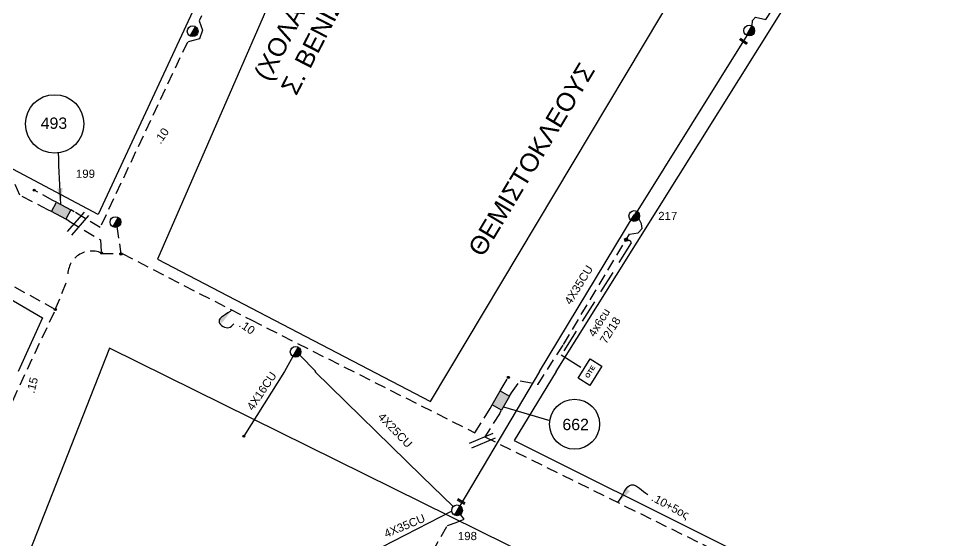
# Model space of a CAD drawing. Header units: millimetres. Extents: x 907 to 2022, y 699 to 1220.
# Drawn here: x 1675.8 to 1777.2, y 888.9 to 946.3 of the extents above; entities that cross this region are included whole.
import ezdxf

# ---------------------------------------------------------------- set-up
doc = ezdxf.new("R2010")
doc.units = ezdxf.units.MM
doc.linetypes.add('DASHED', pattern=[19.05, 12.7, -6.35])
doc.linetypes.add('DASHEDX2', pattern=[38.1, 25.4, -12.7])
for name, color, linetype in [('Link Box 4 Διευθύνσεων', 7, 'Continuous'), ('Pillar OTE', 7, 'Continuous'), ('Άγνωστα', 7, 'Continuous'), ('Γυμνά εναέρια ΧΤ (3Φ)   4x16CU', 7, 'Continuous'), ('Γυμνά εναέρια ΧΤ (3Φ)   4x35CU', 7, 'Continuous'), ('Επιγραφές - Σχήματα', 7, 'Continuous'), ('Καλώδια ΧΤ   4x25CU', 7, 'DASHED'), ('Μηχανική τομή', 7, 'Continuous'), ('Στύλος ΦΜ', 7, 'Continuous'), ('Στύλος ΦΜ @ 1', 7, 'Continuous'), ('Συνδέσεις', 7, 'Continuous'), ('Τομή', 7, 'Continuous'), ('Υπόβαθρο ΔΕΗ', 7, 'Continuous'), ('Υπόγεια Καλώδια Δικτύου ΧΤ   .10', 7, 'DASHED'), ('Υπόγεια Καλώδια Δικτύου ΧΤ   .15', 7, 'DASHED'), ('Υπόγεια καλώδια Παροχών ΧΤ   .0225', 7, 'DASHED'), ('Υπόγεια καλώδια Παροχών ΧΤ   4x16AL', 7, 'DASHED'), ('Υπόγεια καλώδια Παροχών ΧΤ   4x6', 7, 'DASHED')]:
    doc.layers.add(name, color=color, linetype=linetype)
doc.styles.get("Standard").update_dxf_attribs({"font": 'arial.ttf'})
doc.linetypes.add('SYN_LINE', pattern='A,0.5,-0.0001,["/\\/\\/\\/",Standard,S=0.1,R=0,X=0,Y=-0.05],-0.25', length=0.7501)
doc.dimstyles.new('ISO-25', dxfattribs={"dimtxt": 2.5, "dimasz": 2.5, "dimexe": 1.25, "dimexo": 0.625, "dimtad": 1, "dimtxsty": 'Standard', "dimcen": 2.5, "dimadec": 0, "dimazin": 0, "dimtfac": 1, "dimtmove": 0, "dimatfit": 3, "dimfxl": 1, "dimarcsym": 0})
doc.dimstyles.get("Standard").update_dxf_attribs({"dimtxt": 0.18, "dimasz": 0.18, "dimexe": 0.18, "dimexo": 0.0625, "dimgap": 0.09, "dimtad": 0, "dimtih": 1, "dimtoh": 1, "dimdec": 4, "dimzin": 0, "dimdsep": 46, "dimtxsty": 'Standard', "dimcen": 0.09, "dimadec": 0, "dimazin": 0, "dimtfac": 1, "dimtdec": 4, "dimtofl": 0, "dimtmove": 0, "dimatfit": 3, "dimfxl": 1, "dimtolj": 1, "dimtzin": 0, "dimarcsym": 0})

# ---------------------------------------------------------------- blocks, each defined once
blk = doc.blocks.new('ΥΠΑΡΧΩΝ ΤΣΙΜΕΝΤΕΝΙΟΣ ΣΤΥΛΟΣ')
at = {"layer": 'Στύλος ΦΜ'}
blk.add_hatch(color=256, dxfattribs=at).paths.add_polyline_path([(-1.29, -2.28, 0.574793), (2.62, 0, 0.268822), (1.3, 2.27)])
blk.add_line((-1.29, -2.28), (1.3, 2.27), dxfattribs=at)
blk.add_circle((0, 0), 2.62, dxfattribs=at)
at = {"layer": 'Στύλος ΦΜ', "flags": 4}
for tag, p in [('ΑΡΙΘΜΟΣ', (-4.68, 8.05)), ('ΤΥΠΟΣ', (-4.91, 3.03))]:
    blk.add_attdef(tag, p, '', height=4, dxfattribs=at)
blk = doc.blocks.new('ΤΟΜΗ')
at = {"layer": 'Τομή', "ltscale": 40}
for p, q in [((-5.68, 0), (5.68, 0)), ((5.68, -2.33), (-5.68, -2.33))]:
    blk.add_line(p, q, dxfattribs=at)
blk = doc.blocks.new('ΜΗΧΑΝΙΚΗ ΤΟΜΗ')
at = {"layer": 'Μηχανική τομή', "ltscale": 40}
for p, q in [((-1.89, 0.78), (1.89, 0.78)), ((1.89, 0), (-1.89, 0))]:
    blk.add_line(p, q, dxfattribs=at)
blk = doc.blocks.new('LINK BOX 4 ΑΝΑΧΩΡΗΣΕΩΝ')
at = {"layer": 'Link Box 4 Διευθύνσεων', "ltscale": 40}
blk.add_hatch(color=256, dxfattribs=at).paths.add_polyline_path([(-3.54, 0), (-3.54, -4.67), (3.54, -4.67), (3.54, 0)])
for p, q in [((-3.54, 0), (-5.33, 0)), ((5.33, 0), (3.54, 0)), ((-3.54, -4.67), (-5.33, -4.67)), ((5.33, -4.67), (3.54, -4.67))]:
    blk.add_line(p, q, dxfattribs=at)
blk.add_lwpolyline([(-3.54, -4.67), (-3.54, 0), (3.54, 0), (3.54, -4.67)], close=True, dxfattribs=at)
blk = doc.blocks.new('_ΣΥΝΔΕΣΗ')
at = {"layer": 'Συνδέσεις', "linetype": 'SYN_LINE', "ltscale": 40}
blk.add_hatch(color=256, dxfattribs=at).paths.add_polyline_path([(0.5, -0.01, 1), (-0.5, -0.01, 1)])
at = {"layer": 'Συνδέσεις'}
blk.add_circle((0, -0.01), 0.5, dxfattribs=at)
blk = doc.blocks.new('TSONTA XT1')
at = {"ltscale": 40}
h = blk.add_hatch(color=256, dxfattribs=at)
h.dxf.hatch_style = 1
h.paths.add_polyline_path([(595.96, 2487.66), (597.07, 2488.77), (595.96, 2489.87), (594.85, 2488.77)])
blk.add_lwpolyline([(594.85, 2488.77), (595.96, 2489.87), (597.07, 2488.77), (595.96, 2487.66)], close=True, dxfattribs=at)
blk = doc.blocks.new('PILLAR ΟΤΕ')
at = {"layer": 'Pillar OTE', "ltscale": 40}
blk.add_lwpolyline([(-3.31, 2.02), (3.39, 2.02), (3.39, -1.99), (-3.31, -1.99)], close=True, dxfattribs=at)
at = {"layer": 'Pillar OTE', "insert": (-1.81, 0.71), "char_height": 1.3575, "width": 109.961, "attachment_point": 1}
blk.add_mtext('{\\fArial|b1|i0|c161|p34;OTE}', dxfattribs=at)

msp = doc.modelspace()

# ---------------------------------------------------------------- linework, layer by layer
at = {"layer": 'Άγνωστα', "color": 85, "linetype": 'DASHED', "ltscale": 0.1}
for points in [[(1732.897, 906.078), (1735.697, 910.448), (1742.946, 922.581), (1743.913, 922.719), (1744.327, 923.179), (1744.281, 923.684), (1743.985, 924.273)], [(1729.967, 905.139), (1730.929, 906.46), (1732.897, 906.078), (1732.897, 906.078), (1732.897, 906.078)], [(1719.419, 884.36), (1722.947, 890.556), (1723.882, 890.886), (1724.788, 891.245), (1724.364, 891.758)]]:
    msp.add_lwpolyline(points, dxfattribs=at)
at = {"layer": 'Άγνωστα', "color": 85}
for points in [[(1706.707, 909.268), (1708.461, 907.474)], [(1705.957, 909.123), (1705.039, 907.474)]]:
    msp.add_lwpolyline(points, dxfattribs=at)
at = {"layer": 'Γυμνά εναέρια ΧΤ (3Φ)   4x16CU', "color": 85, "linetype": 'SYN_LINE', "ltscale": 10}
msp.add_lwpolyline([(1705.018, 907.474), (1700.563, 900.355)], dxfattribs=at)
at = {"layer": 'Γυμνά εναέρια ΧΤ (3Φ)   4x35CU', "color": 85, "linetype": 'SYN_LINE', "ltscale": 10}
for points in [[(1743.705, 924.926), (1755.864, 944.402)], [(1733.05, 907.474), (1743.454, 924.696)], [(1733.05, 907.474), (1724.282, 892.723)], [(1723.405, 892.138), (1715.733, 888.153)]]:
    msp.add_lwpolyline(points, dxfattribs=at)
at = {"layer": 'Επιγραφές - Σχήματα', "ltscale": 0.1}
msp.add_lwpolyline([(1729.086, 903.598), (1734.196, 902.105)], dxfattribs=at)
at = {"layer": 'Επιγραφές - Σχήματα', "linetype": 'Continuous'}
for centre, radius in [((1679.759, 934.676), 3.215), ((1736.913, 901.68), 2.75)]:
    msp.add_circle(centre, radius, dxfattribs=at)
at = {"layer": 'Καλώδια ΧΤ   4x25CU', "color": 85, "linetype": 'SYN_LINE', "ltscale": 10}
msp.add_lwpolyline([(1708.346, 907.474), (1720.118, 895.984), (1723.564, 892.62)], dxfattribs=at)
at = {"layer": 'Υπόβαθρο ΔΕΗ'}
for points in [[(1693.171, 999.572), (1707.804, 990.865), (1705.087, 973.886), (1703.889, 966.046), (1697.642, 952.925), (1684.527, 924.727), (1664.113, 935.554), (1671.314, 951.228), (1678.098, 966.791), (1687.915, 987.792), (1693.171, 999.572)], [(1759.944, 969.246), (1731.404, 981.26), (1715.511, 987.759), (1711.562, 966.824), (1691.051, 919.826), (1721.078, 904.182), (1748.418, 949.919), (1759.944, 969.246)], [(1734.882, 907.474), (1770.68, 964.651), (1813.969, 946.072), (1802.509, 920.096), (1795.301, 902.97)], [(1650.159, 907.474), (1658.384, 925.076), (1678.423, 913.366), (1675.73, 907.474)]]:
    msp.add_lwpolyline(points, dxfattribs=at)
at = {"layer": 'Υπόβαθρο ΔΕΗ', "ltscale": 0.1}
for points in [[(1685.797, 910.02), (1666.39, 860.849), (1710.298, 839.343), (1743.204, 823.226), (1772.696, 810.302), (1786.235, 841.156), (1792.988, 857.098), (1748.23, 879.207), (1685.797, 910.02)], [(1734.882, 907.474), (1730.281, 899.884), (1797.14, 866.52), (1815.414, 907.474)]]:
    msp.add_lwpolyline(points, dxfattribs=at)
at = {"layer": 'Υπόγεια Καλώδια Δικτύου ΧΤ   .10', "color": 173, "ltscale": 0.1}
for points in [[(1706.287, 978.252), (1705.531, 973.057), (1706.781, 971.473), (1706.637, 969.648), (1705.002, 968.495), (1704.664, 965.598), (1695.657, 946.023)], [(1695.657, 946.023), (1695.992, 944.977), (1695.662, 944.037), (1694.345, 943.661), (1684.755, 923.308)], [(1679.021, 925.25), (1675.942, 926.852), (1675.078, 928.722), (1652.456, 940.238)], [(1679.573, 926.279), (1677.497, 927.398)], [(1684.755, 923.308), (1681.921, 925.019)]]:
    msp.add_lwpolyline(points, dxfattribs=at)
at = {"layer": 'Υπόγεια Καλώδια Δικτύου ΧΤ   .10', "color": 85, "ltscale": 0.1}
for points in [[(1681.369, 923.991), (1684.79, 921.936), (1684.899, 920.502)], [(1686.607, 923.397), (1686.607, 923.397), (1687.045, 920.38)], [(1684.8, 920.454), (1684.93, 920.429), (1687.193, 920.424), (1701.343, 913.133), (1725.948, 900.743), (1727.632, 903.406)], [(1679.833, 914.277), (1681.221, 917.687)], [(1728.843, 905.524), (1729.63, 906.828)]]:
    msp.add_lwpolyline(points, dxfattribs=at)
at = {"layer": 'Υπόγεια Καλώδια Δικτύου ΧΤ   .10', "color": 1, "ltscale": 0.1}
msp.add_lwpolyline([(1728.645, 902.826), (1727.037, 900.293), (1742.437, 892.691), (1767.088, 880.558), (1766.59, 879.703), (1766.694, 879.182), (1767.137, 879.117), (1767.338, 879.23)], dxfattribs=at)
at = {"layer": 'Υπόγεια Καλώδια Δικτύου ΧΤ   .10', "color": 85, "ltscale": 0.1}
msp.add_arc((1683.861, 918.048), 2.665, 67.09264, 187.76645, dxfattribs=at)
at = {"layer": 'Υπόγεια Καλώδια Δικτύου ΧΤ   .15', "color": 85, "ltscale": 0.1}
msp.add_lwpolyline([(1671.116, 895.638), (1679.833, 914.277)], dxfattribs=at)
at = {"layer": 'Υπόγεια καλώδια Παροχών ΧΤ   .0225', "color": 85, "ltscale": 0.1}
msp.add_lwpolyline([(1756.428, 945.467), (1756.474, 946.046), (1756.782, 946.406), (1757.943, 946.142), (1761.723, 952.134), (1768.933, 947.865)], dxfattribs=at)
at = {"layer": 'Υπόγεια καλώδια Παροχών ΧΤ   4x16AL', "color": 85, "ltscale": 0.1}
msp.add_lwpolyline([(1679.833, 914.277), (1666.564, 921.597)], dxfattribs=at)
at = {"layer": 'Υπόγεια καλώδια Παροχών ΧΤ   4x6', "color": 85, "linetype": 'DASHEDX2', "ltscale": 0.1}
msp.add_lwpolyline([(1742.76, 921.837, -0.5832916), (1743.132, 921.598), (1735.437, 909.307), (1737.948, 907.735)], format="xyb", dxfattribs=at)

# ---------------------------------------------------------------- block references
at = {"layer": 'Link Box 4 Διευθύνσεων'}
for p, xscale, yscale, zscale, rotation in [((1680.747, 925.649), 0.2499999999999817, 0.2499999999999817, 0.2499999999999817, 331.7861579740087), ((1729.306, 903.983), 0.2499999999999998, 0.2499999999999998, 0.2499999999999998, 240.2407011419772)]:
    msp.add_blockref('LINK BOX 4 ΑΝΑΧΩΡΗΣΕΩΝ', p, dxfattribs=dict(at, xscale=xscale, yscale=yscale, zscale=zscale, rotation=rotation))
at = {"layer": 'Pillar OTE', "xscale": 0.375, "yscale": 0.375, "zscale": 0.375, "rotation": 58}
msp.add_blockref('PILLAR ΟΤΕ', (1738.596, 907.392), dxfattribs=at)
at = {"layer": 'Μηχανική τομή'}
for p, xscale, yscale, zscale, rotation in [((1755.407, 943.669), 0.2500000000000132, 0.2500000000000132, 0.2500000000000132, 324.8947731521204), ((1724.396, 893.105), 0.2499999999999994, 0.2499999999999994, 0.2499999999999994, 328.7573212815606)]:
    msp.add_blockref('ΜΗΧΑΝΙΚΗ ΤΟΜΗ', p, dxfattribs=dict(at, xscale=xscale, yscale=yscale, zscale=zscale, rotation=rotation))
at = {"layer": 'Στύλος ΦΜ @ 1', "ltscale": 40, "xscale": 0.2249999999999091, "yscale": 0.2249999999999091, "zscale": 0.2249999999999091}
for p in [(1694.931, 944.862), (1756.112, 944.936), (1686.437, 923.897), (1706.247, 909.635)]:
    msp.add_blockref('ΥΠΑΡΧΩΝ ΤΣΙΜΕΝΤΕΝΙΟΣ ΣΤΥΛΟΣ', p, dxfattribs=at)
at = {"layer": 'Στύλος ΦΜ @ 1', "ltscale": 40}
ref = msp.add_blockref('ΥΠΑΡΧΩΝ ΤΣΙΜΕΝΤΕΝΙΟΣ ΣΤΥΛΟΣ', (1743.472, 924.562), dxfattribs=dict(at, xscale=0.2249999999999091, yscale=0.2249999999999091, zscale=0.2249999999999091))
ref.add_attrib('ΤΥΠΟΣ', '217', (1746.106, 924.115), dxfattribs={"layer": 'Στύλος ΦΜ', "height": 0.9, "flags": 4})
ref = msp.add_blockref('ΥΠΑΡΧΩΝ ΤΣΙΜΕΝΤΕΝΙΟΣ ΣΤΥΛΟΣ', (1723.989, 892.212), dxfattribs=dict(at, xscale=0.2249999999999091, yscale=0.2249999999999091, zscale=0.2249999999999091))
ref.add_attrib('ΤΥΠΟΣ', '198', (1724.08, 888.943), dxfattribs={"layer": 'Στύλος ΦΜ', "height": 0.9, "flags": 4})
at = {"layer": 'Συνδέσεις'}
for p, xscale, yscale, zscale in [((1677.498, 927.404), 0.225, 0.225, 0.225), ((1684.9, 920.508), 0.225, 0.225, 0.225), ((1687.056, 920.384), 0.2249999999999091, 0.2249999999999091, 0.2249999999999091), ((1679.835, 914.283), 0.225, 0.225, 0.225), ((1729.631, 906.83), 0.2249999999999091, 0.2249999999999091, 0.2249999999999091), ((1700.564, 900.357), 0.2249999999999091, 0.2249999999999091, 0.2249999999999091)]:
    msp.add_blockref('_ΣΥΝΔΕΣΗ', p, dxfattribs=dict(at, xscale=xscale, yscale=yscale, zscale=zscale))
at = {"layer": 'Συνδέσεις', "xscale": 0.2, "yscale": 0.2, "zscale": 0.2, "rotation": 59.14360665359013}
msp.add_blockref('TSONTA XT1', (2108.737, 564.339), dxfattribs=at)
at = {"layer": 'Τομή'}
for p, xscale, yscale, zscale, rotation in [((1682.101, 923.925), 0.2499999999999765, 0.2499999999999765, 0.2499999999999765, 48.91677806392553), ((1726.886, 899.599), 0.2499999999999997, 0.2499999999999997, 0.2499999999999997, 202.5979489301764)]:
    msp.add_blockref('ΤΟΜΗ', p, dxfattribs=dict(at, xscale=xscale, yscale=yscale, zscale=zscale, rotation=rotation))

# ---------------------------------------------------------------- texts
at = {"layer": 'Γυμνά εναέρια ΧΤ (3Φ)   4x16CU', "color": 7, "insert": (1700.807, 903.612), "char_height": 0.9, "width": 84.18588, "attachment_point": 1, "rotation": 55.9398}
msp.add_mtext('4X16CU', dxfattribs=at)
at = {"layer": 'Γυμνά εναέρια ΧΤ (3Φ)   4x35CU', "color": 7, "ltscale": 0.2, "insert": (1735.729, 915.206), "char_height": 0.9, "width": 15, "attachment_point": 1, "rotation": 58.40284}
msp.add_mtext('4X35CU', dxfattribs=at)
at = {"layer": 'Γυμνά εναέρια ΧΤ (3Φ)   4x35CU', "color": 7, "ltscale": 0.2, "char_height": 0.9, "attachment_point": 1, "rotation": 58.40284}
for s, insert in [('4x6cu', (1738.336, 911.675)), ('72/18', (1739.615, 910.895))]:
    msp.add_mtext_dynamic_manual_height_columns(s, width=1.8, gutter_width=12.5, heights=[0.118], dxfattribs=dict(at, insert=insert))
at = {"layer": 'Γυμνά εναέρια ΧΤ (3Φ)   4x35CU', "color": 7, "insert": (1715.856, 890.009), "char_height": 0.9, "width": 84.18588, "attachment_point": 1, "rotation": 22.82265}
msp.add_mtext('4X35CU', dxfattribs=at)
at = {"layer": 'Επιγραφές - Σχήματα', "linetype": 'Continuous', "char_height": 2, "width": 28.66591, "attachment_point": 1}
for s, insert, rotation in [('(ΧΟΛΑΡΓΟΥ)\\PΣ. ΒΕΝΙΖΕΛΟΥ', (1701.576, 940.147), 62.71152), ('ΘΕΜΙΣΤΟΚΛΕΟΥΣ', (1725.101, 920.966), 59.01393)]:
    msp.add_mtext(s, dxfattribs=dict(at, insert=insert, rotation=rotation))
at = {"layer": 'Επιγραφές - Σχήματα', "insert": (1678.222, 935.384), "char_height": 1.25, "width": 15, "attachment_point": 1}
msp.add_mtext('493', dxfattribs=at)
at = {"layer": 'Επιγραφές - Σχήματα', "attachment_point": 1}
for s, insert, char_height in [('199', (1682.095, 929.657), 0.9), ('662', (1735.572, 902.274), 1.25)]:
    msp.add_mtext_dynamic_manual_height_columns(s, width=10.09091, gutter_width=12.5, heights=[0], dxfattribs=dict(at, insert=insert, char_height=char_height))
at = {"layer": 'Καλώδια ΧΤ   4x25CU', "color": 7, "insert": (1715.868, 903.044), "char_height": 0.9, "width": 84.18588, "attachment_point": 1, "rotation": 313.97377}
msp.add_mtext('4X25CU', dxfattribs=at)
at = {"layer": 'Υπόγεια Καλώδια Δικτύου ΧΤ   .10', "color": 7, "ltscale": 0.2, "insert": (1690.662, 932.901), "char_height": 0.9, "width": 15, "attachment_point": 1, "rotation": 55.95459}
msp.add_mtext('.10', dxfattribs=at)
at = {"layer": 'Υπόγεια Καλώδια Δικτύου ΧΤ   .10', "color": 7, "char_height": 0.9, "width": 84.18588, "attachment_point": 1}
for s, insert, rotation in [('.10', (1700.452, 913.215), 325.23655), ('.10+5ος', (1745.689, 894.12), 331.85837)]:
    msp.add_mtext(s, dxfattribs=dict(at, insert=insert, rotation=rotation))
at = {"layer": 'Υπόγεια Καλώδια Δικτύου ΧΤ   .15', "color": 7, "insert": (1676.645, 905.233), "char_height": 0.9, "width": 84.18588, "attachment_point": 1, "rotation": 75.95656}
msp.add_mtext('.15', dxfattribs=at)

# ---------------------------------------------------------------- leaders
at = {"layer": 'Επιγραφές - Σχήματα', "path_type": 1}
for points, dimstyle, override in [([(1680.42, 925.825), (1680.17, 931.544)], 'Standard', {"dimasz": 1.8, "dimgap": 0.09, "dimtad": 0}), ([(1699.239, 914.231), (1697.835, 912.899), (1698.917, 912.291), (1699.458, 912.697)], 'Standard', {"dimasz": 1.8, "dimgap": 0.09, "dimtad": 0}), ([(1741.654, 893.058), (1743.182, 895.022), (1744.95, 893.953)], 'ISO-25', {"dimasz": 1.8, "dimtad": 0})]:
    msp.add_leader(points, dimstyle=dimstyle, override=override, dxfattribs=at)

doc.saveas('drawing.dxf')
